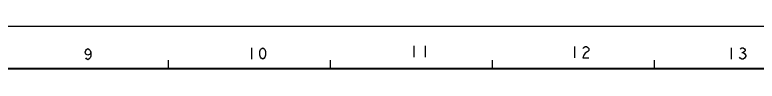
# Model space of a CAD drawing. Header units: millimetres. Extents: x 0 to 1173, y -4 to 841.
# Drawn here: x 472.3 to 741.3, y 825.1 to 841 of the extents above; entities that cross this region are included whole.
import ezdxf

# ---------------------------------------------------------------- set-up
doc = ezdxf.new("R2010")
doc.units = ezdxf.units.MM
doc.header["$LTSCALE"] = 65.395
doc.layers.get('0').update_dxf_attribs({"linetype": 'CONTINUOUS'})

msp = doc.modelspace()

# ---------------------------------------------------------------- linework, layer by layer
at = {"color": 7, "linetype": 'Continuous'}
for p, q in [((0, 841), (1173.4884, 841)), ((616.8377, 833.8588), (616.8377, 829.7413)), ((620.9552, 833.8588), (620.9552, 829.7413)), ((558.0396, 833.1596), (558.0396, 829.0421)), ((675.0905, 833.5696), (675.0905, 829.4521)), ((731.824, 833.1313), (731.824, 829.0137)), ((735.6841, 831.4156), (736.1988, 831.4156)), ((528.0698, 825.5594), (528.0698, 828.6475)), ((586.7442, 825.5594), (586.7442, 828.6475)), ((645.4186, 825.5594), (645.4186, 828.6475)), ((704.093, 825.5594), (704.093, 828.6475))]:
    msp.add_line(p, q, dxfattribs=at)
for points in [[(499.844, 831.5079), (499.5866, 830.8216), (498.8146, 830.4784), (498.0426, 830.8216), (497.7852, 831.5079), (498.0426, 832.1941), (498.2999, 832.5372), (498.8146, 832.8803), (499.3293, 832.5372), (499.5866, 832.1941), (499.844, 831.5079), (499.844, 830.1353), (499.5866, 829.4491), (499.3293, 829.106), (498.8146, 828.7629), (498.2999, 829.106), (498.0426, 829.4491)], [(562.157, 829.0421), (561.6424, 829.3853), (561.385, 829.7284), (561.1277, 830.4146), (561.1277, 831.7872), (561.385, 832.4734), (561.6424, 832.8165), (562.157, 833.1596), (562.6718, 832.8165), (562.9291, 832.4734), (563.1864, 831.7872), (563.1864, 830.4146), (562.9291, 829.7284), (562.6718, 829.3853), (562.157, 829.0421)], [(678.1786, 832.8834), (678.436, 833.2265), (678.9506, 833.5696), (679.4653, 833.5696), (679.98, 833.2265), (680.2373, 832.8834), (680.2373, 832.1971), (679.98, 831.8539)], [(679.98, 831.8539), (678.9506, 831.1677), (678.436, 830.4815), (678.1786, 829.4521), (680.2373, 829.4521)], [(736.7135, 831.0725), (737.2282, 830.3863), (737.2282, 830.0432), (736.9709, 829.7), (736.7135, 829.3569), (736.1988, 829.0137), (735.6841, 829.0137), (735.1694, 829.3569), (734.9121, 829.7)], [(735.1694, 832.7881), (735.6841, 833.1313), (736.1988, 833.1313), (736.7135, 832.7881), (736.9709, 832.445), (736.9709, 832.1018), (736.7135, 831.7587), (736.1988, 831.4156), (736.7135, 831.0725)]]:
    msp.add_lwpolyline(points, dxfattribs=at)
at = {"color": 7, "linetype": 'Continuous', "const_width": 0.8235}
msp.add_lwpolyline([(1158.0062, 825.5594), (15.4406, 825.5594)], dxfattribs=at)

doc.saveas('drawing.dxf')
